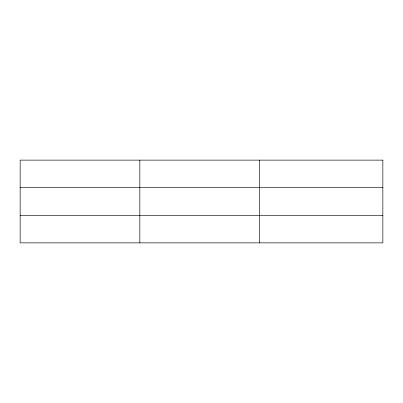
<?xml version="1.0" encoding="UTF-8"?>
<svg xmlns="http://www.w3.org/2000/svg" width="403" height="403" viewBox="0 0 403 403"><rect width="100%" height="100%" fill="white"/><g stroke="black" fill="none" stroke-linecap="round" stroke-linejoin="round"><path stroke-width="0.6" d="M139.841 242.873L139.841 160.127M259.532 242.873L259.532 160.127M20.15 187.435L382.85 187.435M20.15 215.565L382.85 215.565M382.85 160.127L382.85 242.873L20.15 242.873L20.15 160.127L382.85 160.127"/></g></svg>
